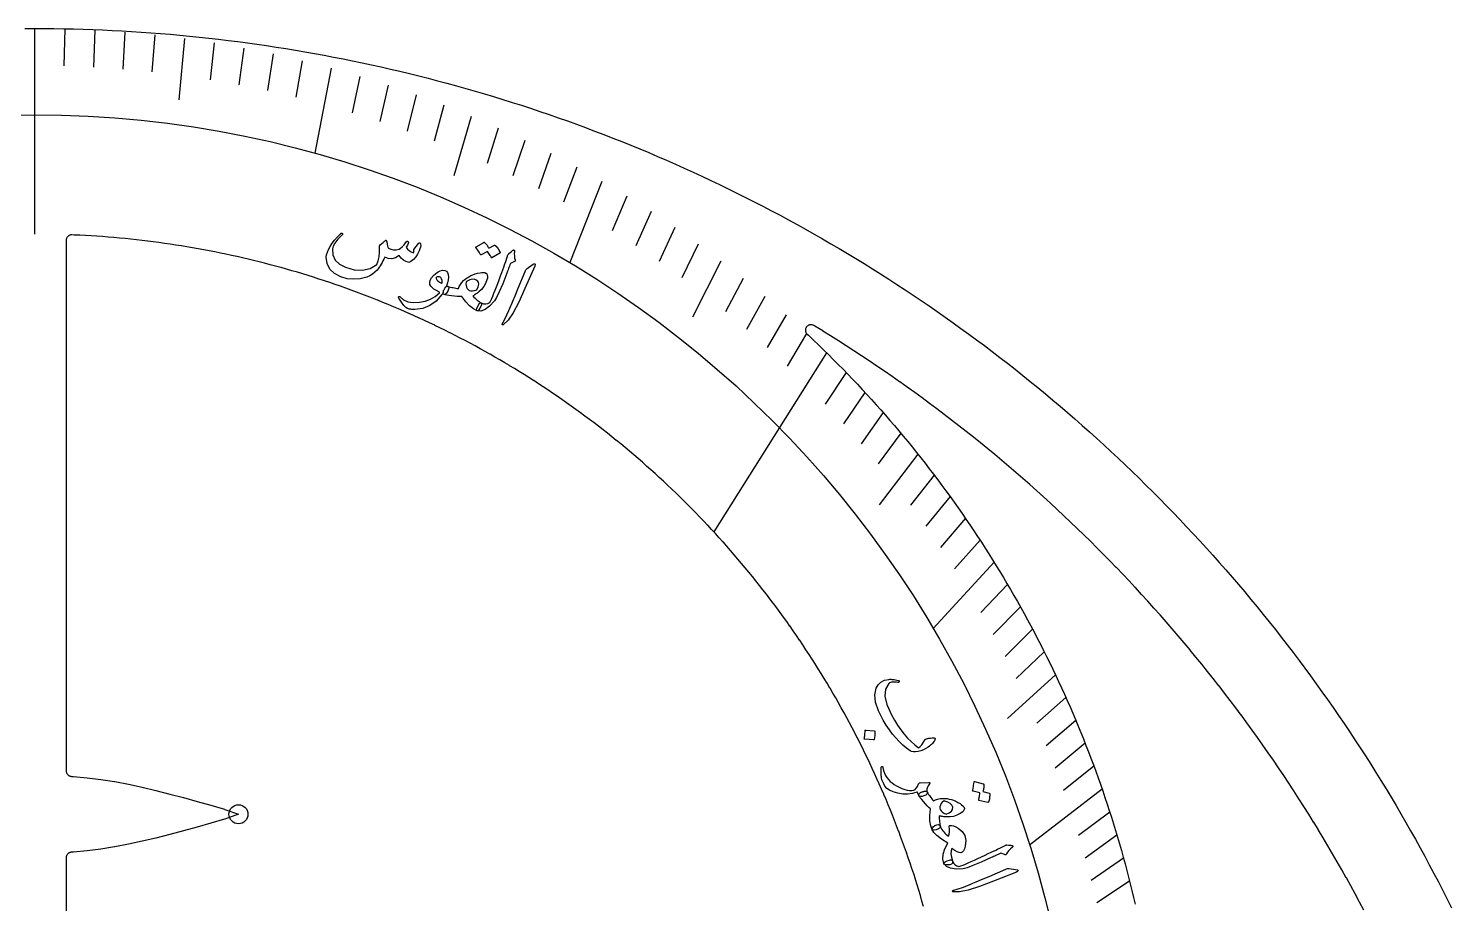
# Model space of a CAD drawing. Header units: millimetres. Extents: x -72 to 72, y -72 to 72.
# Drawn here: x -0.3 to 64.9, y 32.4 to 72.5 of the extents above; entities that cross this region are included whole.
import ezdxf

# ---------------------------------------------------------------- set-up
doc = ezdxf.new("R2010")
doc.units = ezdxf.units.MM
for name, color, linetype in [('CUT_INNER', 6, 'Continuous'), ('CUT_OUTER', 1, 'Continuous'), ('ENGRAVE', 7, 'Continuous'), ('ENGRAVE_FINE', 8, 'Continuous'), ('TEXT', 5, 'Continuous')]:
    doc.layers.add(name, color=color, linetype=linetype)

msp = doc.modelspace()

# ---------------------------------------------------------------- linework, layer by layer
at = {"layer": 'CUT_INNER'}
for points in [[(40.7249, 32.2434), (40.6537, 32.4916), (40.6533, 32.4931), (40.5807, 32.7408), (40.5802, 32.7423), (40.506, 32.9896), (40.5056, 32.9911), (40.4299, 33.2379), (40.4294, 33.2394), (40.3522, 33.4858), (40.3517, 33.4872), (40.273, 33.7331), (40.2725, 33.7346), (40.1923, 33.98), (40.1918, 33.9814), (40.1101, 34.2263), (40.1096, 34.2278), (40.0263, 34.4722), (40.0258, 34.4737), (39.9411, 34.7175), (39.9406, 34.719), (39.8544, 34.9624), (39.8538, 34.9638), (39.7661, 35.2066), (39.7656, 35.2081), (39.6764, 35.4504), (39.6758, 35.4518), (39.5851, 35.6935), (39.5846, 35.695), (39.4924, 35.9361), (39.4919, 35.9376), (39.3982, 36.1782), (39.3976, 36.1796), (39.3025, 36.4196), (39.3019, 36.421), (39.2053, 36.6605), (39.2048, 36.6619), (39.1067, 36.9007), (39.1061, 36.9022), (39.0066, 37.1404), (39.006, 37.1418), (38.905, 37.3794), (38.9044, 37.3808), (38.8019, 37.6178), (38.8013, 37.6192), (38.6974, 37.8556), (38.6968, 37.857), (38.5914, 38.0927), (38.5908, 38.0941), (38.484, 38.3292), (38.4834, 38.3306), (38.3751, 38.565), (38.3745, 38.5664), (38.2648, 38.8001), (38.2641, 38.8015), (38.153, 39.0345), (38.1524, 39.0359), (38.0398, 39.2683), (38.0392, 39.2697), (37.9252, 39.5014), (37.9245, 39.5027), (37.8091, 39.7337), (37.8085, 39.7351), (37.6917, 39.9653), (37.691, 39.9667), (37.5728, 40.1963), (37.5721, 40.1976), (37.4524, 40.4264), (37.4517, 40.4278), (37.3307, 40.6559), (37.33, 40.6572), (37.2076, 40.8845), (37.2069, 40.8859), (37.0831, 41.1125), (37.0823, 41.1138), (36.9571, 41.3396), (36.9564, 41.341), (36.8298, 41.566), (36.8291, 41.5673), (36.7011, 41.7916), (36.7003, 41.7929), (36.571, 42.0164), (36.5702, 42.0177), (36.4396, 42.2404), (36.4388, 42.2417), (36.3067, 42.4636), (36.3059, 42.4649), (36.1725, 42.6859), (36.1717, 42.6872), (36.0369, 42.9075), (36.0361, 42.9088), (35.9, 43.1282), (35.8992, 43.1295), (35.7618, 43.348), (35.7609, 43.3493), (35.6221, 43.567), (35.6213, 43.5683), (35.4812, 43.7852), (35.4803, 43.7865), (35.3389, 44.0024), (35.338, 44.0037), (35.1952, 44.2188), (35.1944, 44.2201), (35.0503, 44.4343), (35.0494, 44.4356), (34.904, 44.649), (34.9032, 44.6502), (34.7564, 44.8627), (34.7556, 44.8639), (34.6075, 45.0755), (34.6067, 45.0767), (34.4573, 45.2874), (34.4565, 45.2886), (34.3058, 45.4983), (34.3049, 45.4996), (34.1531, 45.7084), (34.1522, 45.7096), (33.999, 45.9175), (33.9981, 45.9187), (33.8436, 46.1256), (33.8427, 46.1268), (33.687, 46.3328), (33.6861, 46.334), (33.5291, 46.539), (33.5282, 46.5402), (33.37, 46.7442), (33.369, 46.7455), (33.2095, 46.9485), (33.2086, 46.9497), (33.0479, 47.1518), (33.0469, 47.153), (32.885, 47.3541), (32.884, 47.3553), (32.7208, 47.5553), (32.7198, 47.5565), (32.5554, 47.7556), (32.5545, 47.7568), (32.3888, 47.9549), (32.3879, 47.956), (32.221, 48.1531), (32.22, 48.1542), (32.052, 48.3503), (32.051, 48.3514), (31.8817, 48.5464), (31.8807, 48.5476), (31.7103, 48.7415), (31.7093, 48.7427), (31.5377, 48.9355), (31.5366, 48.9367), (31.3638, 49.1285), (31.3628, 49.1297), (31.1888, 49.3204), (31.1878, 49.3216), (31.0126, 49.5113), (31.0116, 49.5124), (30.8353, 49.701), (30.8342, 49.7021), (30.6568, 49.8897), (30.6557, 49.8908), (30.4771, 50.0772), (30.4761, 50.0783), (30.2963, 50.2637), (30.2952, 50.2648), (30.1144, 50.449), (30.1133, 50.4501), (29.9313, 50.6332), (29.9302, 50.6343), (29.7471, 50.8163), (29.746, 50.8174), (29.5617, 50.9983), (29.5606, 50.9994), (29.3753, 51.1791), (29.3742, 51.1802), (29.1877, 51.3588), (29.1866, 51.3598), (28.9991, 51.5373), (28.998, 51.5383), (28.8093, 51.7146), (28.8082, 51.7157), (28.6185, 51.8908), (28.6174, 51.8919), (28.4266, 52.0658), (28.4255, 52.0669), (28.2336, 52.2397), (28.2325, 52.2407), (28.0396, 52.4123), (28.0385, 52.4133), (27.8445, 52.5838), (27.8434, 52.5848), (27.6484, 52.754), (27.6472, 52.755), (27.4512, 52.9231), (27.45, 52.9241), (27.253, 53.0909), (27.2518, 53.0919), (27.0537, 53.2575), (27.0526, 53.2585), (26.8535, 53.4229), (26.8523, 53.4239), (26.6522, 53.587), (26.651, 53.588), (26.4499, 53.75), (26.4487, 53.7509), (26.2467, 53.9116), (26.2455, 53.9126), (26.0424, 54.0721), (26.0412, 54.073), (25.8372, 54.2312), (25.836, 54.2322), (25.631, 54.3891), (25.6297, 54.3901), (25.4238, 54.5458), (25.4226, 54.5467), (25.2156, 54.7011), (25.2144, 54.702), (25.0066, 54.8552), (25.0053, 54.8561), (24.7965, 55.008), (24.7953, 55.0089), (24.5856, 55.1595), (24.5843, 55.1604), (24.3737, 55.3097), (24.3724, 55.3106), (24.1609, 55.4586), (24.1596, 55.4595), (23.9472, 55.6062), (23.9459, 55.6071), (23.7326, 55.7525), (23.7313, 55.7533), (23.5171, 55.8974), (23.5158, 55.8983), (23.3007, 56.0411), (23.2994, 56.0419), (23.0834, 56.1834), (23.0821, 56.1842), (22.8653, 56.3244), (22.864, 56.3252), (22.6463, 56.464), (22.645, 56.4648), (22.4264, 56.6023), (22.4251, 56.6031), (22.2057, 56.7392), (22.2044, 56.74), (21.9842, 56.8748), (21.9829, 56.8756), (21.7618, 57.009), (21.7605, 57.0098), (21.5387, 57.1418), (21.5373, 57.1426), (21.3147, 57.2733), (21.3133, 57.2741), (21.0899, 57.4034), (21.0885, 57.4042), (20.8643, 57.5321), (20.8629, 57.5329), (20.6379, 57.6594), (20.6366, 57.6602), (20.4108, 57.7854), (20.4094, 57.7861), (20.1828, 57.9099), (20.1815, 57.9106), (19.9542, 58.033), (19.9528, 58.0338), (19.7247, 58.1548), (19.7234, 58.1555), (19.4946, 58.2751), (19.4932, 58.2758), (19.2637, 58.394), (19.2623, 58.3947), (19.032, 58.5115), (19.0307, 58.5122), (18.7997, 58.6276), (18.7983, 58.6283), (18.5666, 58.7422), (18.5653, 58.7429), (18.3329, 58.8554), (18.3315, 58.8561), (18.0984, 58.9672), (18.0971, 58.9678), (17.8633, 59.0775), (17.8619, 59.0782), (17.6275, 59.1864), (17.6261, 59.187), (17.3911, 59.2938), (17.3897, 59.2945), (17.1539, 59.3998), (17.1525, 59.4004), (16.9162, 59.5043), (16.9148, 59.505), (16.6778, 59.6074), (16.6764, 59.608), (16.4388, 59.709), (16.4373, 59.7096), (16.1991, 59.8091), (16.1977, 59.8097), (15.9588, 59.9078), (15.9574, 59.9084), (15.718, 60.005), (15.7166, 60.0056), (15.4765, 60.1007), (15.4751, 60.1013), (15.2345, 60.1949), (15.2331, 60.1955), (14.9919, 60.2876), (14.9905, 60.2882), (14.7487, 60.3789), (14.7473, 60.3794), (14.505, 60.4686), (14.5036, 60.4692), (14.2607, 60.5569), (14.2593, 60.5574), (14.0159, 60.6436), (14.0145, 60.6442), (13.7706, 60.7289), (13.7692, 60.7294), (13.5248, 60.8126), (13.5233, 60.8131), (13.2784, 60.8949), (13.2769, 60.8953), (13.0315, 60.9756), (13.0301, 60.9761), (12.7842, 61.0548), (12.7827, 61.0552), (12.5363, 61.1325), (12.5349, 61.1329), (12.288, 61.2086), (12.2866, 61.2091), (12.0393, 61.2833), (12.0378, 61.2837), (11.79, 61.3564), (11.7886, 61.3568), (11.5404, 61.4279), (11.5389, 61.4284), (11.2903, 61.498), (11.2888, 61.4984), (11.0398, 61.5665), (11.0383, 61.5669), (10.7888, 61.6335), (10.7873, 61.6339), (10.5375, 61.6989), (10.536, 61.6993), (10.2857, 61.7628), (10.2842, 61.7632), (10.0336, 61.8251), (10.0321, 61.8255), (9.7811, 61.8859), (9.7796, 61.8863), (9.5282, 61.9452), (9.5267, 61.9455), (9.275, 62.0028), (9.2735, 62.0032), (9.0214, 62.059), (9.0199, 62.0593), (8.7675, 62.1135), (8.766, 62.1139), (8.5132, 62.1666), (8.5117, 62.1669), (8.2586, 62.218), (8.2571, 62.2183), (8.0037, 62.2679), (8.0022, 62.2682), (7.7485, 62.3162), (7.747, 62.3165), (7.4931, 62.363), (7.4916, 62.3633), (7.2373, 62.4082), (7.2358, 62.4085), (6.9813, 62.4518), (6.9798, 62.4521), (6.725, 62.4939), (6.7235, 62.4941), (6.4684, 62.5343), (6.4669, 62.5346), (6.2116, 62.5732), (6.2101, 62.5735), (5.9546, 62.6106), (5.9531, 62.6108), (5.6974, 62.6463), (5.6958, 62.6465), (5.4399, 62.6805), (5.4384, 62.6807), (5.1822, 62.7131), (5.1807, 62.7133), (4.9243, 62.7441), (4.9228, 62.7443), (4.6663, 62.7735), (4.6648, 62.7737), (4.4081, 62.8013), (4.4065, 62.8015), (4.1497, 62.8276), (4.1482, 62.8277), (3.8911, 62.8523), (3.8896, 62.8524), (3.6324, 62.8754), (3.6309, 62.8755), (3.3736, 62.8968), (3.3721, 62.897), (3.1146, 62.9168), (3.1131, 62.9169), (2.8556, 62.9351), (2.854, 62.9352), (2.5964, 62.9518), (2.5948, 62.9519), (2.3371, 62.9669), (2.3356, 62.967), (2.0777, 62.9805), (2.0762, 62.9805), (1.8183, 62.9924), (1.8167, 62.9925), (1.709, 62.9968), (1.6838, 62.9965), (1.6588, 62.9937), (1.6342, 62.9885), (1.6103, 62.9807), (1.5872, 62.9706), (1.5653, 62.9583), (1.5448, 62.9438), (1.5258, 62.9273), (1.5085, 62.9089), (1.4932, 62.889), (1.48, 62.8676), (1.469, 62.845), (1.4603, 62.8213), (1.454, 62.797), (1.4503, 62.7721), (1.449, 62.747), (1.449, 38.4527), (1.4501, 38.4289), (1.4535, 38.4053), (1.4591, 38.3822), (1.4669, 38.3597), (1.4768, 38.3381), (1.4887, 38.3174), (1.5025, 38.2981), (1.5181, 38.2801), (1.5354, 38.2637), (1.5541, 38.249), (1.5741, 38.2361), (1.5953, 38.2252), (1.6174, 38.2164), (1.6402, 38.2097), (1.6636, 38.2052), (1.6873, 38.2029), (1.7786, 38.1987), (1.7838, 38.1983), (2.4088, 38.1426), (2.4135, 38.142), (3.0391, 38.0622), (3.0433, 38.0616), (3.6694, 37.9604), (3.673, 37.9597), (4.2997, 37.8398), (4.3027, 37.8392), (4.93, 37.7034), (4.9324, 37.7029), (5.5603, 37.5541), (5.5621, 37.5537), (6.1905, 37.3947), (6.1919, 37.3943), (6.8202, 37.2278), (7.4504, 37.0551), (8.0806, 36.8777), (8.0818, 36.8773), (8.7076, 36.694), (8.7147, 36.6917), (9.3352, 36.4687), (9.3404, 36.4665), (9.3352, 36.4644), (8.7147, 36.2414), (8.7076, 36.2391), (8.0818, 36.0557), (8.0806, 36.0554), (7.452, 35.8784), (6.8222, 35.7058), (6.1919, 35.5387), (6.1905, 35.5384), (5.5621, 35.3794), (5.5603, 35.3789), (4.9324, 35.2302), (4.93, 35.2296), (4.3027, 35.0938), (4.2997, 35.0932), (3.673, 34.9733), (3.6694, 34.9727), (3.0433, 34.8714), (3.0391, 34.8708), (2.4135, 34.791), (2.4088, 34.7905), (1.7838, 34.7347), (1.7786, 34.7344), (1.6873, 34.7301), (1.6636, 34.7279), (1.6402, 34.7234), (1.6174, 34.7167), (1.5953, 34.7079), (1.5741, 34.697), (1.5541, 34.6841), (1.5354, 34.6694), (1.5181, 34.653), (1.5025, 34.635), (1.4887, 34.6156), (1.4768, 34.595), (1.4669, 34.5733), (1.4591, 34.5509), (1.4535, 34.5277), (1.4501, 34.5042), (1.449, 34.4804), (1.449, 24.1385)], [(60.898, 32.0727), (60.7008, 32.4444), (60.7001, 32.4457), (60.5006, 32.8162), (60.4998, 32.8176), (60.2981, 33.1868), (60.2973, 33.1882), (60.0933, 33.5562), (60.0926, 33.5575), (59.8863, 33.9243), (59.8855, 33.9256), (59.677, 34.2911), (59.6762, 34.2924), (59.4655, 34.6566), (59.4647, 34.6579), (59.2517, 35.0208), (59.2509, 35.0222), (59.0357, 35.3837), (59.0349, 35.3851), (58.8175, 35.7453), (58.8167, 35.7466), (58.597, 36.1055), (58.5962, 36.1068), (58.3744, 36.4644), (58.3736, 36.4657), (58.1496, 36.8219), (58.1487, 36.8232), (57.9225, 37.178), (57.9217, 37.1793), (57.6933, 37.5327), (57.6925, 37.534), (57.4619, 37.886), (57.4611, 37.8873), (57.2284, 38.2379), (57.2275, 38.2391), (56.9927, 38.5883), (56.9918, 38.5896), (56.7549, 38.9373), (56.754, 38.9385), (56.5149, 39.2848), (56.514, 39.286), (56.2728, 39.6308), (56.2719, 39.6321), (56.0285, 39.9753), (56.0276, 39.9766), (55.7822, 40.3184), (55.7813, 40.3196), (55.5338, 40.6599), (55.5328, 40.6611), (55.2832, 40.9999), (55.2823, 41.0011), (55.0306, 41.3383), (55.0297, 41.3395), (54.7759, 41.6752), (54.775, 41.6764), (54.5192, 42.0105), (54.5182, 42.0117), (54.2604, 42.3442), (54.2594, 42.3455), (53.9995, 42.6764), (53.9986, 42.6776), (53.7367, 43.0069), (53.7357, 43.0081), (53.4718, 43.3358), (53.4708, 43.337), (53.2049, 43.6631), (53.2039, 43.6643), (52.9359, 43.9887), (52.935, 43.9899), (52.665, 44.3127), (52.6641, 44.3139), (52.3922, 44.635), (52.3912, 44.6362), (52.1173, 44.9557), (52.1163, 44.9568), (51.8405, 45.2746), (51.8395, 45.2758), (51.5617, 45.5918), (51.5607, 45.593), (51.281, 45.9074), (51.28, 45.9085), (50.9983, 46.2212), (50.9973, 46.2223), (50.7138, 46.5332), (50.7127, 46.5343), (50.4273, 46.8435), (50.4262, 46.8446), (50.1389, 47.152), (50.1379, 47.1532), (49.8486, 47.4588), (49.8476, 47.4599), (49.5565, 47.7638), (49.5554, 47.7649), (49.2625, 48.0669), (49.2614, 48.068), (48.9666, 48.3683), (48.9656, 48.3694), (48.6689, 48.6678), (48.6678, 48.6689), (48.3694, 48.9656), (48.3683, 48.9666), (48.068, 49.2614), (48.0669, 49.2625), (47.7649, 49.5554), (47.7638, 49.5565), (47.4599, 49.8476), (47.4588, 49.8486), (47.1532, 50.1379), (47.152, 50.1389), (46.8446, 50.4262), (46.8435, 50.4273), (46.5343, 50.7127), (46.5332, 50.7138), (46.2223, 50.9973), (46.2212, 50.9983), (45.9085, 51.28), (45.9074, 51.281), (45.593, 51.5607), (45.5918, 51.5617), (45.2758, 51.8395), (45.2746, 51.8405), (44.9568, 52.1163), (44.9557, 52.1173), (44.6362, 52.3912), (44.635, 52.3922), (44.3139, 52.6641), (44.3127, 52.665), (43.9899, 52.935), (43.9887, 52.9359), (43.6643, 53.2039), (43.6631, 53.2049), (43.337, 53.4708), (43.3358, 53.4718), (43.0081, 53.7357), (43.0069, 53.7367), (42.6776, 53.9986), (42.6764, 53.9995), (42.3455, 54.2594), (42.3442, 54.2604), (42.0117, 54.5182), (42.0105, 54.5192), (41.6764, 54.775), (41.6752, 54.7759), (41.3395, 55.0297), (41.3383, 55.0306), (41.0011, 55.2823), (40.9999, 55.2832), (40.6611, 55.5328), (40.6599, 55.5338), (40.3196, 55.7813), (40.3184, 55.7822), (39.9766, 56.0276), (39.9753, 56.0285), (39.6321, 56.2719), (39.6308, 56.2728), (39.286, 56.514), (39.2848, 56.5149), (38.9385, 56.754), (38.9373, 56.7549), (38.5896, 56.9918), (38.5883, 56.9927), (38.2391, 57.2275), (38.2379, 57.2284), (37.8873, 57.4611), (37.886, 57.4619), (37.534, 57.6925), (37.5327, 57.6933), (37.1793, 57.9217), (37.178, 57.9225), (36.8232, 58.1487), (36.8219, 58.1496), (36.4657, 58.3736), (36.4644, 58.3744), (36.1068, 58.5962), (36.1055, 58.597), (35.7466, 58.8167), (35.7453, 58.8175), (35.6948, 58.848), (35.6732, 58.8596), (35.6507, 58.869), (35.6274, 58.8762), (35.6034, 58.8811), (35.5791, 58.8836), (35.5547, 58.8837), (35.5304, 58.8815), (35.5064, 58.8769), (35.4829, 58.8699), (35.4603, 58.8607), (35.4387, 58.8494), (35.4182, 58.836), (35.3992, 58.8206), (35.3818, 58.8035), (35.3661, 58.7847), (35.3524, 58.7646), (35.3407, 58.7431), (35.3311, 58.7206), (35.3237, 58.6973), (35.3187, 58.6734), (35.316, 58.6491), (35.3157, 58.6247), (35.3178, 58.6004), (35.3223, 58.5764), (35.3291, 58.5529), (35.3381, 58.5302), (35.3493, 58.5085), (35.3626, 58.488), (35.3778, 58.4689), (35.3949, 58.4513), (35.4504, 58.3994), (35.6811, 58.1812), (35.9104, 57.9615), (36.1383, 57.7405), (36.3649, 57.518), (36.5901, 57.2942), (36.8139, 57.069), (37.0364, 56.8424), (37.2574, 56.6145), (37.4771, 56.3852), (37.6953, 56.1546), (37.9121, 55.9226), (38.1275, 55.6893), (38.3414, 55.4547), (38.554, 55.2188), (38.765, 54.9816), (38.9746, 54.7431), (39.1827, 54.5033), (39.3894, 54.2623), (39.5946, 54.02), (39.7983, 53.7764), (40.0004, 53.5316), (40.2011, 53.2855), (40.4003, 53.0382), (40.5979, 52.7897), (40.7941, 52.54), (40.9886, 52.2891), (41.1817, 52.037), (41.3732, 51.7837), (41.5631, 51.5293), (41.7514, 51.2737), (41.9382, 51.0169), (42.1235, 50.759), (42.3071, 50.5), (42.4891, 50.2398), (42.6695, 49.9786), (42.8484, 49.7162), (43.0256, 49.4527), (43.2012, 49.1882), (43.3752, 48.9226), (43.5475, 48.6559), (43.7182, 48.3882), (43.8872, 48.1194), (44.0546, 47.8496), (44.2204, 47.5788), (44.3844, 47.307), (44.5468, 47.0341), (44.7076, 46.7603), (44.8666, 46.4855), (45.024, 46.2097), (45.1796, 45.9329), (45.3336, 45.6553), (45.4858, 45.3766), (45.6364, 45.0971), (45.7852, 44.8166), (45.9323, 44.5352), (46.0777, 44.2529), (46.2213, 43.9697), (46.3632, 43.6857), (46.5033, 43.4008), (46.6417, 43.115), (46.7784, 42.8284), (46.9132, 42.541), (47.0464, 42.2527), (47.1777, 41.9636), (47.3073, 41.6737), (47.435, 41.3831), (47.561, 41.0916), (47.6852, 40.7994), (47.8077, 40.5065), (47.9283, 40.2127), (48.0471, 39.9183), (48.1641, 39.6231), (48.2793, 39.3272), (48.3926, 39.0306), (48.5042, 38.7334), (48.6139, 38.4354), (48.7218, 38.1368), (48.8278, 37.8375), (48.932, 37.5376), (49.0344, 37.237), (49.1349, 36.9358), (49.2336, 36.6341), (49.3304, 36.3317), (49.4254, 36.0287), (49.5185, 35.7251), (49.6098, 35.421), (49.6991, 35.1163), (49.7866, 34.8111), (49.8723, 34.5054), (49.956, 34.1991), (50.0379, 33.8923), (50.1179, 33.585), (50.196, 33.2773), (50.2722, 32.969), (50.3465, 32.6603), (50.4189, 32.3512)]]:
    msp.add_lwpolyline(points, dxfattribs=at)
at = {"layer": 'CUT_OUTER'}
msp.add_lwpolyline([(-0.4445, 72.4486), (0, 72.45), (0.4445, 72.4486), (0.8891, 72.4445), (1.3336, 72.4377), (1.6763, 72.4304), (1.7228, 72.4294), (1.7772, 72.4282), (2.2216, 72.4159), (2.6659, 72.4009), (3.1101, 72.3832), (3.5542, 72.3628), (3.9981, 72.3396), (4.4419, 72.3137), (4.8855, 72.2851), (5.329, 72.2537), (5.7722, 72.2197), (6.2153, 72.1829), (6.658, 72.1434), (7.1006, 72.1012), (7.5429, 72.0563), (7.9848, 72.0086), (8.4265, 71.9583), (8.8679, 71.9052), (9.3089, 71.8495), (9.7496, 71.791), (10.1899, 71.7298), (10.6299, 71.6659), (11.0694, 71.5994), (11.5085, 71.5301), (11.9472, 71.4581), (12.3854, 71.3835), (12.8232, 71.3062), (13.2605, 71.2261), (13.6973, 71.1434), (14.1335, 71.058), (14.5693, 70.97), (15.0045, 70.8792), (15.4391, 70.7858), (15.8731, 70.6898), (16.3066, 70.5911), (16.7394, 70.4897), (17.1716, 70.3856), (17.6032, 70.2789), (18.0341, 70.1696), (18.4643, 70.0576), (18.8938, 69.943), (19.3226, 69.8258), (19.7507, 69.7059), (20.178, 69.5834), (20.6046, 69.4583), (21.0304, 69.3305), (21.4554, 69.2002), (21.8796, 69.0673), (22.303, 68.9317), (22.7255, 68.7936), (23.1472, 68.6528), (23.568, 68.5095), (23.9879, 68.3636), (24.4069, 68.2151), (24.8251, 68.0641), (25.2422, 67.9105), (25.6584, 67.7543), (26.0737, 67.5956), (26.4879, 67.4343), (26.9012, 67.2705), (27.3135, 67.1042), (27.7247, 66.9354), (28.1349, 66.764), (28.544, 66.5901), (28.9521, 66.4137), (29.359, 66.2348), (29.7649, 66.0534), (30.1696, 65.8695), (30.5732, 65.6832), (30.9757, 65.4943), (31.377, 65.3031), (31.7771, 65.1093), (32.176, 64.9131), (32.5737, 64.7144), (32.9701, 64.5134), (33.3654, 64.3098), (33.7593, 64.1039), (34.152, 63.8956), (34.5434, 63.6848), (34.9335, 63.4716), (35.3223, 63.2561), (35.7098, 63.0382), (36.0959, 62.8179), (36.4807, 62.5952), (36.8641, 62.3702), (37.2461, 62.1428), (37.6267, 61.9131), (38.0059, 61.6811), (38.3836, 61.4467), (38.7599, 61.21), (39.1348, 60.9711), (39.5082, 60.7298), (39.88, 60.4862), (40.2504, 60.2404), (40.6193, 59.9923), (40.9866, 59.7419), (41.3524, 59.4893), (41.7167, 59.2345), (42.0793, 58.9774), (42.4404, 58.7181), (42.7999, 58.4566), (43.1578, 58.1928), (43.5141, 57.9269), (43.8687, 57.6588), (44.2216, 57.3886), (44.5729, 57.1162), (44.9225, 56.8416), (45.2705, 56.5649), (45.6167, 56.286), (45.9612, 56.0051), (46.304, 55.722), (46.645, 55.4369), (46.9843, 55.1496), (47.3218, 54.8603), (47.6575, 54.5689), (47.9914, 54.2754), (48.3236, 53.9799), (48.6539, 53.6824), (48.9824, 53.3829), (49.309, 53.0813), (49.6338, 52.7778), (49.9567, 52.4722), (50.2777, 52.1647), (50.5968, 51.8552), (50.914, 51.5438), (51.2293, 51.2304), (51.5427, 50.9151), (51.8542, 50.5979), (52.1636, 50.2788), (52.4712, 49.9578), (52.7767, 49.6349), (53.0803, 49.3101), (53.3818, 48.9835), (53.6814, 48.655), (53.9789, 48.3247), (54.2744, 47.9926), (54.5679, 47.6587), (54.8593, 47.3229), (55.1486, 46.9854), (55.4359, 46.6462), (55.721, 46.3052), (56.0041, 45.9624), (56.2851, 45.6179), (56.5639, 45.2717), (56.8406, 44.9237), (57.1152, 44.5741), (57.3877, 44.2228), (57.6579, 43.8699), (57.926, 43.5153), (58.1919, 43.159), (58.4557, 42.8012), (58.7172, 42.4417), (58.9765, 42.0806), (59.2336, 41.7179), (59.4884, 41.3537), (59.7411, 40.9879), (59.9914, 40.6206), (60.2395, 40.2517), (60.4854, 39.8813), (60.729, 39.5094), (60.9702, 39.1361), (61.2092, 38.7612), (61.4459, 38.3849), (61.6803, 38.0072), (61.9123, 37.628), (62.142, 37.2474), (62.3694, 36.8654), (62.5944, 36.482), (62.8171, 36.0973), (63.0374, 35.7111), (63.2554, 35.3237), (63.4709, 34.9349), (63.6841, 34.5448), (63.8948, 34.1534), (64.1032, 33.7607), (64.3091, 33.3667), (64.5127, 32.9715), (64.7138, 32.575), (64.9124, 32.1773)], dxfattribs=at)
at = {"layer": 'ENGRAVE'}
for points in [[(0, 72.45), (0, 63.0315)], [(13.5896, 70.6337), (12.84, 66.7371)], [(25.9922, 65.4485), (24.5146, 61.7278)], [(36.2844, 57.5974), (31.1184, 49.397)], [(43.9558, 48.0093), (41.1723, 44.9691)], [(48.907, 37.6103), (45.5851, 35.0557)]]:
    msp.add_lwpolyline(points, dxfattribs=at)
for centre, radius in [((0, 20.703), 47.7912), ((9.3412, 36.4665), 0.4347)]:
    msp.add_circle(centre, radius, dxfattribs=at)
at = {"layer": 'ENGRAVE_FINE'}
for points in [[(1.3795, 72.4316), (1.3472, 70.7365)], [(2.7578, 72.3765), (2.6932, 70.6822)], [(4.1335, 72.2846), (4.0367, 70.5916)], [(5.5055, 72.1563), (5.3764, 70.4651)], [(6.8724, 71.9916), (6.6037, 69.1767)], [(8.2332, 71.7908), (8.0398, 70.1047)], [(9.5864, 71.5543), (9.361, 69.8715)], [(10.931, 71.2823), (10.6736, 69.6034)], [(12.2658, 70.9753), (11.9764, 69.3007)], [(14.9014, 70.258), (14.5483, 68.5937)], [(16.1999, 69.8489), (15.8152, 68.1904)], [(17.4841, 69.4068), (17.0679, 67.7546)], [(18.753, 68.9324), (18.3054, 67.2871)], [(20.0057, 68.4264), (19.2074, 65.6961)], [(21.2411, 67.8895), (20.7311, 66.2595)], [(22.4583, 67.3225), (21.9173, 65.7008)], [(23.6564, 66.7261), (23.0846, 65.1132)], [(24.8347, 66.1011), (24.2322, 64.4976)], [(27.1283, 64.769), (26.4651, 63.1856)], [(28.2421, 64.0635), (27.5489, 62.4909)], [(29.3332, 63.333), (28.61, 61.7717)], [(30.4008, 62.5783), (29.648, 61.0288)], [(31.4443, 61.8005), (30.1401, 59.2372)], [(32.4633, 61.0005), (31.6519, 59.4758)], [(33.4572, 60.1792), (32.6168, 58.6676)], [(34.4256, 59.3376), (33.5565, 57.8396)], [(35.3681, 58.4766), (34.4706, 56.9927)], [(37.1741, 56.7008), (36.2205, 55.2463)], [(38.0369, 55.7878), (37.0558, 54.3487)], [(38.8728, 54.8594), (37.8643, 53.4362)], [(39.6814, 53.9165), (38.6459, 52.5096)], [(40.4626, 52.9602), (38.691, 50.6414)], [(41.2164, 51.9914), (40.1278, 50.6183)], [(41.9426, 51.0109), (40.828, 49.6554)], [(42.6412, 50.0198), (41.5009, 48.6823)], [(43.3123, 49.019), (42.1467, 47.6998)], [(44.5719, 46.9917), (43.3566, 45.7104)], [(45.1606, 45.9669), (43.9211, 44.7052)], [(45.7222, 44.9359), (44.4587, 43.6941)], [(46.2566, 43.8995), (44.9696, 42.678)], [(46.7642, 42.8584), (44.5781, 40.8549)], [(47.2451, 41.8135), (45.9122, 40.6338)], [(47.6995, 40.7655), (46.3443, 39.6073)], [(48.1278, 39.7152), (46.7507, 38.5787)], [(48.5302, 38.6632), (47.1315, 37.5489)], [(49.2584, 36.5572), (47.818, 35.4882)], [(49.5849, 35.5044), (48.1243, 34.4586)], [(49.8868, 34.4527), (48.4064, 33.4303)], [(50.1644, 33.4025), (48.6647, 32.4039)]]:
    msp.add_lwpolyline(points, dxfattribs=at)
at = {"layer": 'TEXT'}
for points in [[(17.5851, 62.6053), (17.6003, 62.6205), (17.6154, 62.6296), (17.6305, 62.6326), (17.6455, 62.6293), (17.6625, 62.6197), (17.6751, 62.607), (17.6833, 62.5912), (17.687, 62.5723), (17.6891, 62.5095), (17.6789, 62.4372), (17.6563, 62.3551), (17.6215, 62.2635), (17.5498, 62.12), (17.4628, 61.9917), (17.3607, 61.8783), (17.2436, 61.7799), (17.2089, 61.7589), (17.175, 61.7456), (17.1419, 61.74), (17.1096, 61.7421), (17.0044, 61.7781), (16.9015, 61.8418), (16.8005, 61.9333), (16.7013, 62.0525), (16.5355, 61.9488), (16.3706, 61.9015), (16.206, 61.9105), (16.0413, 61.9758), (16.0011, 61.8883), (15.9599, 61.8051), (15.9177, 61.7263), (15.8745, 61.6519), (15.8302, 61.5812), (15.7845, 61.5139), (15.7374, 61.4498), (15.689, 61.3889), (15.5906, 61.2833), (15.4786, 61.1939), (15.3531, 61.1204), (15.214, 61.0628), (14.9127, 60.9868), (14.6168, 60.9631), (14.3255, 60.9914), (14.0378, 61.0721), (13.7355, 61.2262), (13.5229, 61.4288), (13.3995, 61.6815), (13.3657, 61.9851), (13.3802, 62.0858), (13.414, 62.1994), (13.4672, 62.3259), (13.5399, 62.4652), (13.6327, 62.6136), (13.7445, 62.7629), (13.8756, 62.9129), (14.0261, 63.0636), (14.0372, 63.0726), (14.0488, 63.0777), (14.0609, 63.0791), (14.0736, 63.0767), (14.0854, 63.0716), (14.0949, 63.0648), (14.102, 63.0564), (14.1068, 63.0464), (14.108, 63.0337), (14.1057, 63.0216), (14.1001, 63.01), (14.091, 62.9989), (13.896, 62.7967), (13.7569, 62.6233), (13.673, 62.4791), (13.6437, 62.3643), (13.6693, 62.0815), (13.777, 61.8461), (13.9665, 61.6573), (14.2381, 61.5139), (14.6474, 61.3984), (15.0235, 61.3795), (15.3684, 61.4581), (15.6833, 61.6352), (15.7479, 61.8063), (15.7894, 61.9972), (15.8072, 62.2081), (15.801, 62.439), (15.7982, 62.4632), (15.7995, 62.4834), (15.8047, 62.4997), (15.814, 62.512), (15.8549, 62.5509), (15.8937, 62.5872), (15.9304, 62.6209), (15.965, 62.6521), (15.9971, 62.6803), (16.0267, 62.7048), (16.0538, 62.7257), (16.0782, 62.7431), (16.0909, 62.7495), (16.1018, 62.7499), (16.111, 62.7442), (16.1185, 62.7325), (16.1216, 62.7246), (16.1256, 62.7127), (16.1306, 62.6968), (16.1365, 62.6768), (16.1427, 62.653), (16.1487, 62.6257), (16.1546, 62.5947), (16.1603, 62.5602), (16.173, 62.493), (16.186, 62.4427), (16.1994, 62.4094), (16.2133, 62.393), (16.3203, 62.3405), (16.4382, 62.3159), (16.5672, 62.3189), (16.7077, 62.3496), (16.7678, 62.3832), (16.8402, 62.4486), (16.9251, 62.5458), (17.0224, 62.6747), (17.0318, 62.687), (17.0434, 62.6957), (17.0575, 62.7011), (17.0739, 62.703), (17.0884, 62.7027), (17.1011, 62.6993), (17.112, 62.6931), (17.121, 62.6838), (17.1266, 62.6508), (17.1125, 62.5987), (17.0788, 62.5276), (17.0255, 62.4374), (17.0901, 62.35), (17.1676, 62.278), (17.2581, 62.2214), (17.3618, 62.18), (17.3733, 62.2113), (17.3798, 62.238), (17.3812, 62.2599), (17.3775, 62.2772), (17.3722, 62.2942), (17.3711, 62.3095), (17.3742, 62.323), (17.3816, 62.3348)], [(21.0687, 62.5238), (21.0766, 62.5262), (21.0856, 62.5255), (21.0958, 62.5217), (21.107, 62.5147), (21.1414, 62.4785), (21.1737, 62.4414), (21.2038, 62.4034), (21.2317, 62.3646), (21.2577, 62.3245), (21.2817, 62.2828), (21.3039, 62.2394), (21.3241, 62.1944), (21.3264, 62.1827), (21.3248, 62.1723), (21.3192, 62.1633), (21.3096, 62.1558), (20.9494, 61.9509), (20.9418, 61.9496), (20.9336, 61.9538), (20.9249, 61.9633), (20.9156, 61.9783), (20.9101, 61.9904), (20.9003, 62.0083), (20.8861, 62.032), (20.8675, 62.0613), (20.8443, 62.0967), (20.8164, 62.1387), (20.7837, 62.1871), (20.7463, 62.242), (20.4657, 62.0812), (20.4547, 62.0774), (20.4443, 62.0803), (20.4346, 62.0899), (20.4255, 62.1061), (20.4176, 62.1202), (20.4049, 62.1417), (20.3873, 62.1706), (20.3648, 62.2071), (20.3368, 62.2513), (20.3028, 62.3034), (20.2627, 62.3635), (20.2165, 62.4315), (20.2128, 62.4409), (20.2129, 62.4484), (20.2167, 62.4542), (20.2242, 62.4582), (20.5793, 62.6552), (20.5872, 62.6576), (20.5962, 62.657), (20.6063, 62.6533), (20.6176, 62.6465), (20.648, 62.6177), (20.6764, 62.5877), (20.7028, 62.5564), (20.7272, 62.5238), (20.7498, 62.4902), (20.7706, 62.4558), (20.7897, 62.4207), (20.807, 62.3849)], [(21.73, 62.148), (21.7932, 62.1989), (21.8428, 62.2394), (21.879, 62.2696), (21.9017, 62.2895), (21.9175, 62.3014), (21.933, 62.3077), (21.9483, 62.3084), (21.9633, 62.3034), (21.9776, 62.2926), (21.9867, 62.2782), (21.9903, 62.2601), (21.9887, 62.2384), (21.9782, 62.1334), (21.9789, 62.0334), (21.9908, 61.9383), (22.0139, 61.8481), (22.019, 61.8205), (22.0118, 61.7963), (21.9922, 61.7754), (21.9603, 61.7579), (21.8016, 61.6824), (21.7782, 61.6233), (21.7553, 61.5651), (21.7329, 61.508), (21.711, 61.4519), (21.6897, 61.3968), (21.6688, 61.3427), (21.6485, 61.2896), (21.6287, 61.2375), (21.4444, 60.756), (21.2898, 60.3851), (21.1659, 60.1245), (21.0731, 59.9739), (20.8464, 59.7318), (20.6372, 59.575), (20.4452, 59.5035), (20.2699, 59.5173), (20.266, 59.5194), (20.262, 59.5214), (20.2581, 59.5235), (20.2541, 59.5256), (20.2424, 59.5606), (20.2544, 59.6205), (20.29, 59.7054), (20.3493, 59.8151), (20.3743, 59.8541), (20.4011, 59.8781), (20.4296, 59.887), (20.4598, 59.8809), (20.572, 59.8482), (20.6759, 59.8407), (20.7717, 59.8586), (20.8595, 59.902), (20.901, 59.988), (20.9458, 60.0871), (20.994, 60.1992), (21.0454, 60.3244), (21.1002, 60.4621), (21.1581, 60.6116), (21.2193, 60.7729), (21.2835, 60.9461), (21.3479, 61.1158), (21.405, 61.2685), (21.4552, 61.4044), (21.4982, 61.5233), (21.5348, 61.6251), (21.5655, 61.7094), (21.5902, 61.7762), (21.6091, 61.8255), (21.6877, 62.0776), (21.6983, 62.101), (21.7089, 62.1205), (21.7194, 62.1362), (21.73, 62.148)], [(18.655, 60.2634), (18.4011, 59.9682), (18.1112, 59.7568), (17.7856, 59.6279), (17.4241, 59.5804), (17.3767, 59.5803), (17.3306, 59.5817), (17.2858, 59.5846), (17.2424, 59.5891), (17.2006, 59.5953), (17.1608, 59.6034), (17.1231, 59.6133), (17.0874, 59.6251), (17.0075, 59.6753), (16.9143, 59.7714), (16.8072, 59.9134), (16.6857, 60.1011), (16.6743, 60.1254), (16.6703, 60.1459), (16.6736, 60.1628), (16.6842, 60.1759), (16.6986, 60.1834), (16.7134, 60.1834), (16.7286, 60.1757), (16.7441, 60.1604), (16.8962, 60.0246), (17.0951, 59.9388), (17.3415, 59.9025), (17.6364, 59.9147), (17.8966, 59.9642), (18.1348, 60.0521), (18.3511, 60.1789), (18.5453, 60.3451), (18.5481, 60.3529), (18.5486, 60.3599), (18.5468, 60.3661), (18.5428, 60.3714), (18.4071, 60.4446), (18.2957, 60.5161), (18.2087, 60.5861), (18.1461, 60.6546), (18.1091, 60.7333), (18.1034, 60.8215), (18.129, 60.9193), (18.1861, 61.0267), (18.195, 61.0403), (18.2046, 61.054), (18.2148, 61.0676), (18.2256, 61.0813), (18.2372, 61.0953), (18.2497, 61.1099), (18.263, 61.1249), (18.2772, 61.1406), (18.3795, 61.2372), (18.4831, 61.3086), (18.5882, 61.3549), (18.6946, 61.376), (18.7909, 61.3699), (18.8656, 61.3347), (18.9186, 61.2704), (18.9498, 61.1773), (18.9611, 61.0625), (18.9524, 60.9394), (18.924, 60.8079), (18.8758, 60.6681), (18.8839, 60.6645), (18.8919, 60.6612), (18.8997, 60.6583), (18.9074, 60.6557), (18.9151, 60.6532), (18.9229, 60.6503), (18.9309, 60.647), (18.939, 60.6433), (18.9637, 60.6243), (18.9766, 60.5964), (18.9778, 60.5596), (18.9672, 60.5138), (18.9494, 60.4665), (18.9267, 60.4208), (18.8992, 60.3768), (18.8669, 60.3344), (18.8343, 60.2992), (18.8058, 60.2764), (18.7815, 60.2662), (18.7613, 60.2686), (18.6845, 60.3049), (18.6804, 60.2977), (18.6742, 60.2883), (18.6657, 60.2769), (18.655, 60.2634)], [(22.7945, 61.6244), (22.8756, 61.6757), (22.9222, 61.6836), (22.9343, 61.6481), (22.9117, 61.5694), (22.4593, 60.5428), (22.1776, 59.9149), (21.9202, 59.4315), (21.6888, 59.0918), (21.4843, 58.8952), (21.4605, 58.8831), (21.4431, 58.8791), (21.4323, 58.8832), (21.428, 58.8954), (21.4277, 58.9109), (21.4313, 58.9288), (21.4388, 58.9491), (21.4502, 58.9718), (21.5468, 59.1439), (21.6412, 59.331), (21.7336, 59.5329), (21.8236, 59.7499), (21.8481, 59.806), (21.9126, 59.9586), (22.0169, 60.2076), (22.1606, 60.5533), (22.4703, 61.3248), (22.4895, 61.3644), (22.5111, 61.3986), (22.5353, 61.4276), (22.562, 61.4512)], [(18.6763, 60.8171), (18.6685, 60.9128), (18.646, 60.9881), (18.609, 61.0432), (18.5576, 61.0779), (18.5203, 61.0843), (18.4842, 61.0839), (18.4495, 61.0767), (18.4159, 61.0625), (18.4028, 61.0529), (18.3954, 61.0394), (18.3937, 61.022), (18.3977, 61.0007), (18.4229, 60.9438), (18.4725, 60.89), (18.5464, 60.8394), (18.6446, 60.7916), (18.6558, 60.7889), (18.6648, 60.7923), (18.6717, 60.8016), (18.6763, 60.8171)], [(20.6772, 61.2508), (20.6831, 61.2476), (20.6883, 61.2445), (20.6929, 61.2413), (20.6968, 61.2382), (20.7004, 61.235), (20.7038, 61.2314), (20.7071, 61.2277), (20.7103, 61.2237), (20.7367, 61.1638), (20.7477, 61.0957), (20.7433, 61.0194), (20.7236, 60.9351), (20.6611, 60.7754), (20.5789, 60.6316), (20.4773, 60.5035), (20.3564, 60.3911), (20.325, 60.3662), (20.2927, 60.3418), (20.2594, 60.3179), (20.2252, 60.2944), (20.1899, 60.2715), (20.1536, 60.2491), (20.1164, 60.2271), (20.0782, 60.2057), (20.1289, 60.1532), (20.1786, 60.1039), (20.2274, 60.0579), (20.2752, 60.0152), (20.3223, 59.976), (20.3687, 59.9405), (20.4146, 59.9088), (20.4598, 59.8809), (20.4745, 59.8652), (20.4786, 59.8389), (20.4721, 59.8021), (20.4549, 59.7548), (20.4023, 59.6399), (20.354, 59.5621), (20.3098, 59.5212), (20.2699, 59.5173), (20.1004, 59.6067), (19.9272, 59.7456), (19.7496, 59.934), (19.5666, 60.1718), (19.466, 60.1733), (19.356, 60.1791), (19.2364, 60.1894), (19.1074, 60.2039), (18.9799, 60.2211), (18.8791, 60.2378), (18.8049, 60.2542), (18.7572, 60.2705), (18.7372, 60.2869), (18.7255, 60.3132), (18.7222, 60.3495), (18.7273, 60.3956), (18.7328, 60.4207), (18.74, 60.445), (18.7491, 60.4684), (18.7599, 60.491), (18.772, 60.5131), (18.7848, 60.5347), (18.7984, 60.556), (18.8128, 60.5769), (18.8447, 60.6129), (18.8754, 60.6356), (18.9048, 60.645), (18.9329, 60.6411), (18.9963, 60.6241), (19.0586, 60.6085), (19.1197, 60.5942), (19.1796, 60.5814), (19.2389, 60.5698), (19.298, 60.559), (19.3571, 60.5493), (19.416, 60.5404), (19.4531, 60.636), (19.5053, 60.7288), (19.5725, 60.8187), (19.6549, 60.9055), (19.7312, 60.9706), (19.8122, 61.0302), (19.8981, 61.0841), (19.9888, 61.1324), (20.0848, 61.1748), (20.1868, 61.2109), (20.2946, 61.2408), (20.4083, 61.2644), (20.4933, 61.2751), (20.5664, 61.2764), (20.6277, 61.2683), (20.6772, 61.2508)], [(20.2732, 60.914), (20.1742, 60.9571), (20.0643, 60.9665), (19.9436, 60.9421), (19.8124, 60.884), (19.7822, 60.8583), (19.7649, 60.816), (19.7604, 60.7573), (19.7687, 60.682), (19.7903, 60.6046), (19.8219, 60.5411), (19.8636, 60.4917), (19.9153, 60.4563), (19.9812, 60.4357), (20.0611, 60.4327), (20.1551, 60.4474), (20.2634, 60.4796), (20.3269, 60.6186), (20.3497, 60.7373), (20.3318, 60.8359), (20.2732, 60.914)], [(41.2432, 39.8801), (41.2215, 39.8357), (41.195, 39.7919), (41.1637, 39.7489), (41.1277, 39.7066), (41.0873, 39.6651), (41.0426, 39.6247), (40.9937, 39.5851), (40.9406, 39.5466), (40.83, 39.4774), (40.7153, 39.4202), (40.5963, 39.3749), (40.4731, 39.3414), (40.3579, 39.3234), (40.2585, 39.3224), (40.1751, 39.3386), (40.1074, 39.372), (39.9385, 39.4984), (39.7742, 39.6385), (39.6142, 39.7924), (39.4586, 39.96), (39.3075, 40.1415), (39.1613, 40.3374), (39.0197, 40.5477), (38.8825, 40.7724), (38.6589, 41.2107), (38.5296, 41.5999), (38.4961, 41.9424), (38.5599, 42.2396), (38.6502, 42.3983), (38.7756, 42.5188), (38.9364, 42.6007), (39.1328, 42.6436), (39.1787, 42.6465), (39.2269, 42.647), (39.2774, 42.6451), (39.3302, 42.6409), (39.3852, 42.6342), (39.4426, 42.6251), (39.5023, 42.6136), (39.5642, 42.5996), (39.5828, 42.5937), (39.5971, 42.5848), (39.6073, 42.5729), (39.6132, 42.5581), (39.6149, 42.5468), (39.6127, 42.5354), (39.6067, 42.5238), (39.5969, 42.5122), (39.5864, 42.5034), (39.5745, 42.4985), (39.5611, 42.4974), (39.5463, 42.5001), (39.4866, 42.5122), (39.4273, 42.5199), (39.3686, 42.5231), (39.3102, 42.522), (39.2581, 42.5144), (39.2117, 42.5), (39.1709, 42.479), (39.1358, 42.4513), (38.9792, 42.2018), (38.9486, 41.8812), (39.0418, 41.4886), (39.2566, 41.0213), (39.3952, 40.7752), (39.5379, 40.5458), (39.6848, 40.333), (39.8363, 40.1367), (39.9927, 39.9567), (40.1545, 39.7925), (40.3217, 39.6443), (40.4946, 39.512), (40.5719, 39.5687), (40.6484, 39.6515), (40.7237, 39.7607), (40.7979, 39.8965), (40.8075, 39.9041), (40.8278, 39.9131), (40.8589, 39.9233), (40.9008, 39.9347), (40.9055, 39.9347), (40.9094, 39.9349), (40.9127, 39.9355), (40.9151, 39.9363), (40.9741, 39.9474), (41.0422, 39.9551), (41.1195, 39.9594), (41.2059, 39.9601), (41.2344, 39.9558), (41.2501, 39.941), (41.253, 39.9158), (41.2432, 39.8801)], [(38.4666, 40.2849), (38.4742, 40.2826), (38.4807, 40.2773), (38.4862, 40.269), (38.4907, 40.2576), (38.4974, 40.165), (38.4945, 40.0733), (38.4821, 39.9825), (38.4602, 39.8926), (38.4551, 39.8824), (38.4483, 39.8757), (38.4397, 39.8723), (38.4295, 39.8724), (38.0279, 39.9005), (38.0171, 39.9036), (38.0109, 39.9114), (38.0093, 39.924), (38.0123, 39.9414), (38.0149, 39.9564), (38.0184, 39.9798), (38.0227, 40.0116), (38.0278, 40.0518), (38.0335, 40.1009), (38.0395, 40.1593), (38.0457, 40.2271), (38.0521, 40.3044), (38.0542, 40.3153), (38.0583, 40.3223), (38.0643, 40.3255), (38.0724, 40.3247)], [(40.5742, 37.907), (40.9645, 37.9198), (40.9974, 37.9167), (41.0163, 37.9083), (41.0214, 37.8947), (41.0126, 37.876), (40.9684, 37.8163), (40.9321, 37.7613), (40.9037, 37.7109), (40.8833, 37.665), (40.872, 37.6194), (40.8693, 37.5737), (40.8752, 37.5279), (40.8897, 37.4821), (40.8961, 37.4335), (40.8741, 37.3879), (40.8237, 37.3455), (40.745, 37.3061), (40.6607, 37.2791), (40.5935, 37.2734), (40.5434, 37.2892), (40.5103, 37.3264), (40.495, 37.359), (40.4805, 37.3927), (40.4669, 37.4272), (40.454, 37.4628), (40.45, 37.468), (40.443, 37.4715), (40.4331, 37.4731), (40.4202, 37.4729), (40.2119, 37.4124), (39.9963, 37.3856), (39.7733, 37.3923), (39.5431, 37.4318), (39.3309, 37.4934), (39.162, 37.5671), (39.0363, 37.6534), (38.9535, 37.7527), (38.898, 37.8557), (38.854, 37.9531), (38.8215, 38.045), (38.8006, 38.1314), (38.7945, 38.1755), (38.7892, 38.2233), (38.7846, 38.2748), (38.7809, 38.3299), (38.7785, 38.3887), (38.7781, 38.4512), (38.7797, 38.5174), (38.7833, 38.5873), (38.7835, 38.6045), (38.7864, 38.6187), (38.7919, 38.63), (38.8, 38.6382), (38.812, 38.6468), (38.8228, 38.6512), (38.8325, 38.6514), (38.8409, 38.6475), (38.8497, 38.6413), (38.8564, 38.633), (38.8609, 38.6225), (38.8633, 38.6097), (38.8943, 38.4726), (38.9346, 38.3495), (38.9846, 38.2403), (39.0441, 38.145), (39.1166, 38.0568), (39.1976, 37.9747), (39.2871, 37.8988), (39.3851, 37.8291), (39.4915, 37.7651), (39.6063, 37.7064), (39.7294, 37.6529), (39.8609, 37.6046), (39.9748, 37.5744), (40.0824, 37.5575), (40.1837, 37.5539), (40.2787, 37.5638), (40.3344, 37.5959), (40.3888, 37.6548), (40.4417, 37.7405), (40.4931, 37.8531), (40.5055, 37.8742), (40.5231, 37.8903), (40.546, 37.9012), (40.5742, 37.907)], [(43.7348, 37.4403), (43.7422, 37.4368), (43.7484, 37.4302), (43.7533, 37.4205), (43.757, 37.4078), (43.758, 37.3579), (43.7569, 37.3087), (43.7536, 37.2604), (43.7481, 37.2128), (43.7403, 37.1657), (43.73, 37.1187), (43.7172, 37.0717), (43.7019, 37.0248), (43.6957, 37.0146), (43.6875, 37.008), (43.6773, 37.0052), (43.6651, 37.006), (43.2608, 37.0971), (43.2543, 37.1013), (43.2511, 37.1098), (43.2511, 37.1228), (43.2542, 37.1401), (43.2584, 37.1527), (43.2632, 37.1726), (43.2686, 37.1996), (43.2746, 37.2338), (43.2813, 37.2756), (43.2889, 37.3255), (43.2974, 37.3832), (43.3066, 37.449), (42.9909, 37.519), (42.9802, 37.5237), (42.9745, 37.5328), (42.9737, 37.5464), (42.978, 37.5645), (42.9816, 37.5802), (42.9867, 37.6047), (42.9932, 37.638), (43.0011, 37.6801), (43.0101, 37.7316), (43.0201, 37.793), (43.0309, 37.8644), (43.0425, 37.9458), (43.0461, 37.9552), (43.0512, 37.9608), (43.0579, 37.9625), (43.0661, 37.9604), (43.4613, 37.8669), (43.4688, 37.8635), (43.4751, 37.857), (43.4801, 37.8474), (43.4838, 37.8348), (43.4869, 37.7931), (43.4877, 37.7517), (43.4861, 37.7108), (43.4823, 37.6702), (43.4763, 37.6302), (43.4686, 37.5908), (43.459, 37.552), (43.4477, 37.5138)], [(42.5882, 36.7627), (42.5904, 36.7564), (42.5922, 36.7505), (42.5934, 36.7451), (42.5942, 36.7401), (42.5947, 36.7353), (42.5949, 36.7304), (42.5948, 36.7254), (42.5944, 36.7203), (42.5736, 36.6583), (42.5359, 36.6005), (42.4814, 36.5471), (42.41, 36.498), (42.2562, 36.422), (42.0986, 36.371), (41.9373, 36.3448), (41.7722, 36.343), (41.7323, 36.3457), (41.6919, 36.3494), (41.6512, 36.3541), (41.6101, 36.3599), (41.5686, 36.3667), (41.5267, 36.3745), (41.4843, 36.3833), (41.4416, 36.3932), (41.4438, 36.3203), (41.4474, 36.2504), (41.4525, 36.1835), (41.4591, 36.1197), (41.4675, 36.059), (41.4779, 36.0015), (41.4905, 35.9472), (41.5051, 35.8961), (41.5054, 35.8746), (41.4908, 35.8524), (41.4612, 35.8296), (41.4167, 35.8062), (41.3004, 35.7567), (41.2122, 35.7317), (41.1521, 35.7311), (41.12, 35.7551), (41.0548, 35.9354), (41.0202, 36.1547), (41.0157, 36.4135), (41.0406, 36.7126), (40.9672, 36.7814), (40.8898, 36.8598), (40.8083, 36.9479), (40.7226, 37.0455), (40.6399, 37.144), (40.5766, 37.2242), (40.5328, 37.2864), (40.5086, 37.3305), (40.5048, 37.3561), (40.5139, 37.3835), (40.5358, 37.4125), (40.5706, 37.4432), (40.5916, 37.458), (40.6133, 37.4711), (40.6358, 37.4823), (40.659, 37.4918), (40.6828, 37.4999), (40.7069, 37.5073), (40.7313, 37.5138), (40.756, 37.5196), (40.8038, 37.5247), (40.8418, 37.5209), (40.8698, 37.508), (40.888, 37.4862), (40.9234, 37.4309), (40.9589, 37.3775), (40.9945, 37.3258), (41.0302, 37.276), (41.0662, 37.2275), (41.1027, 37.1797), (41.1398, 37.1328), (41.1774, 37.0866), (41.2692, 37.1323), (41.3702, 37.1657), (41.4805, 37.1869), (41.5999, 37.1957), (41.7001, 37.1924), (41.8001, 37.1819), (41.8999, 37.164), (41.9995, 37.1386), (42.099, 37.1053), (42.1988, 37.0634), (42.2986, 37.0129), (42.3985, 36.9538), (42.4686, 36.9045), (42.5236, 36.8562), (42.5634, 36.8089), (42.5882, 36.7627)], [(42.0627, 36.7857), (42.0185, 36.8841), (41.9436, 36.9651), (41.838, 37.0283), (41.7019, 37.0737), (41.6622, 37.075), (41.6209, 37.0554), (41.578, 37.015), (41.5335, 36.9538), (41.4973, 36.882), (41.478, 36.8138), (41.4756, 36.7492), (41.49, 36.6882), (41.5248, 36.6286), (41.5819, 36.5726), (41.6613, 36.5201), (41.763, 36.471), (41.9035, 36.5311), (42.0004, 36.6035), (42.0535, 36.6884), (42.0627, 36.7857)], [(42.0438, 34.3349), (42.0546, 34.269), (42.0398, 34.2175), (41.9994, 34.1802), (41.9335, 34.1573), (41.824, 34.1451), (41.7409, 34.1496), (41.6841, 34.1706), (41.6536, 34.2084), (41.6078, 34.4101), (41.6229, 34.633), (41.6987, 34.878), (41.8348, 35.1459), (41.5524, 35.327), (41.339, 35.488), (41.1948, 35.6304), (41.12, 35.7551), (41.1139, 35.8032), (41.1309, 35.8509), (41.1712, 35.8982), (41.2346, 35.9452), (41.3264, 35.9861), (41.4021, 35.9915), (41.4617, 35.9616), (41.5051, 35.8961), (41.5354, 35.8331), (41.5696, 35.7725), (41.6077, 35.7141), (41.6497, 35.6579), (41.6959, 35.6041), (41.7466, 35.5527), (41.8017, 35.5037), (41.8614, 35.4571), (41.8959, 35.5526), (41.9129, 35.6595), (41.9123, 35.7779), (41.8939, 35.9076), (41.8944, 35.9202), (41.9012, 35.9308), (41.9141, 35.9394), (41.9332, 35.9461), (42.0062, 35.9496), (42.0947, 35.9318), (42.1987, 35.8928), (42.3182, 35.8322), (42.5004, 35.6808), (42.6134, 35.4914), (42.6567, 35.265), (42.6297, 35.0026), (42.5954, 34.8842), (42.5522, 34.7956), (42.5002, 34.7369), (42.4396, 34.7079), (42.3636, 34.7092), (42.2697, 34.7427), (42.1577, 34.8084), (42.0276, 34.9058), (41.99, 34.7925), (41.9803, 34.6597), (41.9983, 34.5073), (42.0438, 34.3349)], [(44.5383, 35.0633), (44.619, 35.0554), (44.6828, 35.0495), (44.7298, 35.0457), (44.76, 35.044), (44.7796, 35.0415), (44.7951, 35.0351), (44.8065, 35.0249), (44.8136, 35.0108), (44.8163, 34.993), (44.8126, 34.9764), (44.8026, 34.961), (44.7863, 34.9466), (44.7052, 34.8791), (44.6356, 34.8072), (44.5775, 34.731), (44.5309, 34.6504), (44.5152, 34.6271), (44.4931, 34.6149), (44.4645, 34.6137), (44.4294, 34.6236), (44.2633, 34.6809), (44.2052, 34.655), (44.1481, 34.6296), (44.0921, 34.6045), (44.0372, 34.5798), (43.9833, 34.5554), (43.9306, 34.5314), (43.8789, 34.5077), (43.8283, 34.4844), (43.3595, 34.2699), (42.9894, 34.1134), (42.7184, 34.0142), (42.5466, 33.9717), (42.2153, 33.9577), (41.9561, 33.9923), (41.7691, 34.0757), (41.6536, 34.2084), (41.6522, 34.2126), (41.6509, 34.2169), (41.6495, 34.2211), (41.6481, 34.2254), (41.6643, 34.2586), (41.7148, 34.2929), (41.7996, 34.3286), (41.9189, 34.3654), (41.964, 34.3756), (41.9999, 34.374), (42.0265, 34.3604), (42.0438, 34.3349), (42.1009, 34.233), (42.1699, 34.1548), (42.2508, 34.1005), (42.3439, 34.07), (42.4337, 34.1023), (42.5351, 34.1417), (42.648, 34.188), (42.7724, 34.2413), (42.9079, 34.3012), (43.054, 34.3673), (43.2106, 34.4396), (43.3778, 34.5182), (43.5425, 34.5942), (43.6903, 34.6632), (43.8213, 34.7251), (43.9354, 34.7798), (44.0327, 34.8268), (44.1137, 34.8655), (44.1781, 34.8958), (44.2261, 34.9178), (44.4588, 35.0427), (44.4827, 35.052), (44.504, 35.0585), (44.5225, 35.0623), (44.5383, 35.0633)], [(44.9314, 33.944), (45.0252, 33.9238), (45.0639, 33.8968), (45.0477, 33.8631), (44.9764, 33.8226), (43.9345, 33.4068), (43.2936, 33.156), (42.7713, 32.9913), (42.3683, 32.9109), (42.0845, 32.9138), (42.0591, 32.9218), (42.0439, 32.9311), (42.0391, 32.9416), (42.0446, 32.9534), (42.0552, 32.9647), (42.0703, 32.9749), (42.0899, 32.9841), (42.1139, 32.9923), (42.3034, 33.0476), (42.5018, 33.1149), (42.7092, 33.1944), (42.9254, 33.2862), (42.9822, 33.3091), (43.1351, 33.3728), (43.384, 33.4774), (43.7287, 33.6235), (44.4901, 33.9572), (44.5315, 33.972), (44.5709, 33.9813), (44.6084, 33.9851), (44.6441, 33.9832)]]:
    msp.add_lwpolyline(points, close=True, dxfattribs=at)

doc.saveas('drawing.dxf')
